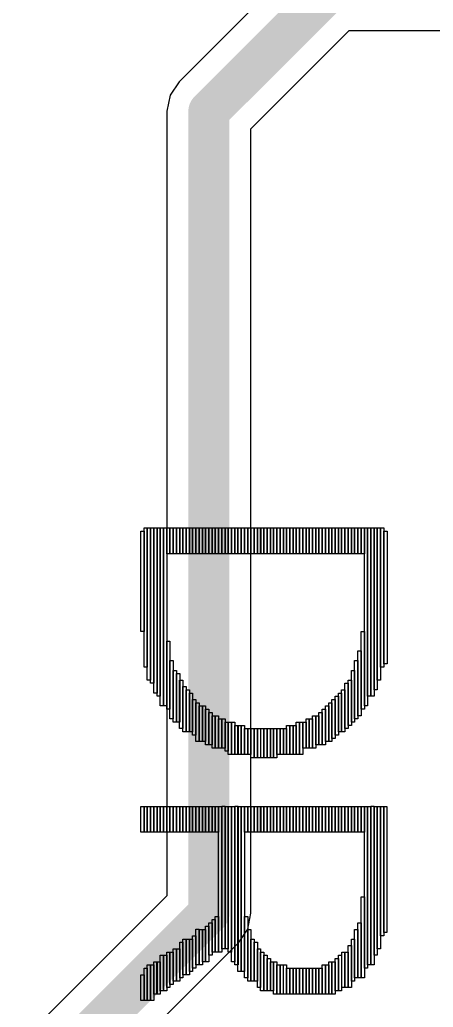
# Model space of a CAD drawing. Header units: inches. Extents: x -25 to 271, y -41 to 15.
# Drawn here: x -13.51 to -10.96, y -0.07 to 6.03 of the extents above; entities that cross this region are included whole.
import ezdxf

# ---------------------------------------------------------------- set-up
doc = ezdxf.new("R2010")
doc.units = ezdxf.units.IN
doc.layers.add('Bottom Layer', color=5, linetype='Continuous')
doc.layers.add('Top Overlay', color=2, linetype='Continuous')

msp = doc.modelspace()

# ---------------------------------------------------------------- linework, layer by layer
at = {"layer": 'Bottom Layer'}
for p, q in [((-11.7688, 6.4028), (-12.5275, 5.6441)), ((-12.0854, 5.3537), (-11.4784, 5.9607)), ((-11.4784, 5.9607), (4.4934, 5.9607)), ((-12.5275, 5.6441), (-12.5837, 5.5601)), ((-12.5837, 5.5601), (-12.6034, 5.461)), ((-12.6034, 5.461), (-12.6034, 0.6153)), ((-12.0854, 0.508), (-12.0854, 5.3537)), ((-12.6034, 0.6153), (-14.2648, -1.0462)), ((-12.1051, 0.4089), (-12.0854, 0.508)), ((-12.1613, 0.3249), (-12.1051, 0.4089)), ((-13.8986, -1.4124), (-12.1613, 0.3249))]:
    msp.add_line(p, q, dxfattribs=at)
for points in [[(-12.3444, 5.461, 0.254, 0.254, 0), (-11.5857, 6.2197, 0.254, 0.254, 0)], [(-12.3444, 0.508, 0.254, 0.254, 0), (-12.3444, 5.461, 0.254, 0.254, 0)], [(-14.3256, -1.4732, 0.254, 0.254, 0), (-12.3444, 0.508, 0.254, 0.254, 0)]]:
    msp.add_lwpolyline(points, format="xyseb", dxfattribs=at)
for points in [[(-12.4079, 5.461, 0.127, 0.127, 1), (-12.2809, 5.461, 0.127, 0.127, 1)], [(-12.4079, 5.461, 0.127, 0.127, 1), (-12.2809, 5.461, 0.127, 0.127, 1)], [(-12.4079, 0.508, 0.127, 0.127, 1), (-12.2809, 0.508, 0.127, 0.127, 1)], [(-12.4079, 0.508, 0.127, 0.127, 1), (-12.2809, 0.508, 0.127, 0.127, 1)]]:
    msp.add_lwpolyline(points, format="xyseb", close=True, dxfattribs=at)
at = {"layer": 'Top Overlay'}
for p, q in [((-12.7649, 2.2475), (-12.7649, 2.8675)), ((-12.7649, 2.8675), (-12.7451, 2.8675)), ((-12.7451, 2.8675), (-12.7451, 2.2475)), ((-12.7448, 2.0276), (-12.7448, 2.8876)), ((-12.7448, 2.8876), (-12.7248, 2.8876)), ((-12.7249, 1.9474), (-12.7249, 2.8875)), ((-12.7249, 2.8875), (-12.7048, 2.8875)), ((-12.7248, 2.8876), (-12.7248, 2.0276)), ((-12.705, 1.9275), (-12.705, 2.8876)), ((-12.705, 2.8876), (-12.6849, 2.8876)), ((-12.7048, 2.8875), (-12.7048, 1.9474)), ((-12.6849, 1.8675), (-12.6849, 2.8876)), ((-12.6849, 2.8876), (-12.6648, 2.8876)), ((-12.6849, 2.8876), (-12.6849, 1.9275)), ((-12.6648, 1.8475), (-12.6648, 2.8876)), ((-12.6648, 2.8876), (-12.645, 2.8876)), ((-12.6648, 2.8876), (-12.6648, 1.8675)), ((-12.645, 2.8876), (-12.645, 1.8475)), ((-12.6449, 1.7874), (-12.6449, 2.8875)), ((-12.6449, 2.8875), (-12.6248, 2.8875)), ((-12.6249, 1.7875), (-12.6249, 2.8873)), ((-12.6249, 2.8873), (-12.6049, 2.8873)), ((-12.6248, 2.8875), (-12.6248, 1.7874)), ((-12.6049, 2.7276), (-12.6049, 2.8876)), ((-12.6049, 2.8876), (-12.5848, 2.8876)), ((-12.6049, 2.8873), (-12.6049, 1.7875)), ((-12.5848, 2.7276), (-12.5848, 2.8876)), ((-12.5848, 2.8876), (-12.5647, 2.8876)), ((-12.5848, 2.8876), (-12.5848, 2.7276)), ((-12.565, 2.7276), (-12.565, 2.8876)), ((-12.565, 2.8876), (-12.5449, 2.8876)), ((-12.5647, 2.8876), (-12.5647, 2.7276)), ((-12.5449, 2.8876), (-12.5449, 2.7276)), ((-12.5449, 2.7276), (-12.5449, 2.8876)), ((-12.5449, 2.8876), (-12.5249, 2.8876)), ((-12.5249, 2.7276), (-12.5249, 2.8876)), ((-12.5249, 2.8876), (-12.5048, 2.8876)), ((-12.5249, 2.8876), (-12.5249, 2.7276)), ((-12.5048, 2.7276), (-12.5048, 2.8876)), ((-12.5048, 2.8876), (-12.4847, 2.8876)), ((-12.5048, 2.8876), (-12.5048, 2.7276)), ((-12.485, 2.7276), (-12.485, 2.8876)), ((-12.485, 2.8876), (-12.4649, 2.8876)), ((-12.4847, 2.8876), (-12.4847, 2.7276)), ((-12.4649, 2.7276), (-12.4649, 2.8876)), ((-12.4649, 2.8876), (-12.4449, 2.8876)), ((-12.4649, 2.8876), (-12.4649, 2.7276)), ((-12.4449, 2.7276), (-12.4449, 2.8876)), ((-12.4449, 2.8876), (-12.4248, 2.8876)), ((-12.4449, 2.8876), (-12.4449, 2.7276)), ((-12.4249, 2.7277), (-12.4249, 2.8875)), ((-12.4249, 2.8875), (-12.4049, 2.8875)), ((-12.4248, 2.8876), (-12.4248, 2.7276)), ((-12.405, 2.7276), (-12.405, 2.8876)), ((-12.405, 2.8876), (-12.3849, 2.8876)), ((-12.4049, 2.8875), (-12.4049, 2.7277)), ((-12.3849, 2.7276), (-12.3849, 2.8876)), ((-12.3849, 2.8876), (-12.3648, 2.8876)), ((-12.3849, 2.8876), (-12.3849, 2.7276)), ((-12.3648, 2.7276), (-12.3648, 2.8876)), ((-12.3648, 2.8876), (-12.3448, 2.8876)), ((-12.3648, 2.8876), (-12.3648, 2.7276)), ((-12.3449, 2.7277), (-12.3449, 2.8875)), ((-12.3449, 2.8875), (-12.3248, 2.8875)), ((-12.3448, 2.8876), (-12.3448, 2.7276)), ((-12.325, 2.7276), (-12.325, 2.8876)), ((-12.325, 2.8876), (-12.3049, 2.8876)), ((-12.3248, 2.8875), (-12.3248, 2.7277)), ((-12.3049, 2.7276), (-12.3049, 2.8876)), ((-12.3049, 2.8876), (-12.2848, 2.8876)), ((-12.3049, 2.8876), (-12.3049, 2.7276)), ((-12.2848, 2.7276), (-12.2848, 2.8876)), ((-12.2848, 2.8876), (-12.2648, 2.8876)), ((-12.2848, 2.8876), (-12.2848, 2.7276)), ((-12.265, 2.7276), (-12.265, 2.8876)), ((-12.265, 2.8876), (-12.245, 2.8876)), ((-12.2648, 2.8876), (-12.2648, 2.7276)), ((-12.245, 2.7276), (-12.245, 2.8876)), ((-12.245, 2.8876), (-12.2249, 2.8876)), ((-12.245, 2.8876), (-12.245, 2.7276)), ((-12.2249, 2.8876), (-12.2249, 2.7276)), ((-12.2249, 2.7276), (-12.2249, 2.8876)), ((-12.2249, 2.8876), (-12.2048, 2.8876)), ((-12.2048, 2.7276), (-12.2048, 2.8876)), ((-12.2048, 2.8876), (-12.1848, 2.8876)), ((-12.2048, 2.8876), (-12.2048, 2.7276)), ((-12.185, 2.7276), (-12.185, 2.8876)), ((-12.185, 2.8876), (-12.1649, 2.8876)), ((-12.1848, 2.8876), (-12.1848, 2.7276)), ((-12.1649, 2.7276), (-12.1649, 2.8876)), ((-12.1649, 2.8876), (-12.1449, 2.8876)), ((-12.1649, 2.8876), (-12.1649, 2.7276)), ((-12.1449, 2.7276), (-12.1449, 2.8876)), ((-12.1449, 2.8876), (-12.1248, 2.8876)), ((-12.1449, 2.8876), (-12.1449, 2.7276)), ((-12.1248, 2.7276), (-12.1248, 2.8876)), ((-12.1248, 2.8876), (-12.1048, 2.8876)), ((-12.1248, 2.8876), (-12.1248, 2.7276)), ((-12.105, 2.7276), (-12.105, 2.8876)), ((-12.105, 2.8876), (-12.0849, 2.8876)), ((-12.1048, 2.8876), (-12.1048, 2.7276)), ((-12.0849, 2.7276), (-12.0849, 2.8876)), ((-12.0849, 2.8876), (-12.0649, 2.8876)), ((-12.0849, 2.8876), (-12.0849, 2.7276)), ((-12.0649, 2.7276), (-12.0649, 2.8876)), ((-12.0649, 2.8876), (-12.0448, 2.8876)), ((-12.0649, 2.8876), (-12.0649, 2.7276)), ((-12.0448, 2.7276), (-12.0448, 2.8876)), ((-12.0448, 2.8876), (-12.0247, 2.8876)), ((-12.0448, 2.8876), (-12.0448, 2.7276)), ((-12.025, 2.7276), (-12.025, 2.8876)), ((-12.025, 2.8876), (-12.0049, 2.8876)), ((-12.0247, 2.8876), (-12.0247, 2.7276)), ((-12.0049, 2.7276), (-12.0049, 2.8876)), ((-12.0049, 2.8876), (-11.9849, 2.8876)), ((-12.0049, 2.8876), (-12.0049, 2.7276)), ((-11.9849, 2.7276), (-11.9849, 2.8876)), ((-11.9849, 2.8876), (-11.9648, 2.8876)), ((-11.9849, 2.8876), (-11.9849, 2.7276)), ((-11.9648, 2.7276), (-11.9648, 2.8876)), ((-11.9648, 2.8876), (-11.9447, 2.8876)), ((-11.9648, 2.8876), (-11.9648, 2.7276)), ((-11.945, 2.7276), (-11.945, 2.8876)), ((-11.945, 2.8876), (-11.9249, 2.8876)), ((-11.9447, 2.8876), (-11.9447, 2.7276)), ((-11.9249, 2.7276), (-11.9249, 2.8876)), ((-11.9249, 2.8876), (-11.9049, 2.8876)), ((-11.9249, 2.8876), (-11.9249, 2.7276)), ((-11.9049, 2.7276), (-11.9049, 2.8876)), ((-11.9049, 2.8876), (-11.8848, 2.8876)), ((-11.9049, 2.8876), (-11.9049, 2.7276)), ((-11.8849, 2.7277), (-11.8849, 2.8875)), ((-11.8849, 2.8875), (-11.8648, 2.8875)), ((-11.8848, 2.8876), (-11.8848, 2.7276)), ((-11.865, 2.7276), (-11.865, 2.8876)), ((-11.865, 2.8876), (-11.8449, 2.8876)), ((-11.8648, 2.8875), (-11.8648, 2.7277)), ((-11.8449, 2.8876), (-11.8449, 2.7276)), ((-11.8449, 2.7276), (-11.8449, 2.8876)), ((-11.8449, 2.8876), (-11.8248, 2.8876)), ((-11.8248, 2.7276), (-11.8248, 2.8876)), ((-11.8248, 2.8876), (-11.8048, 2.8876)), ((-11.8248, 2.8876), (-11.8248, 2.7276)), ((-11.8049, 2.7277), (-11.8049, 2.8875)), ((-11.8049, 2.8875), (-11.7848, 2.8875)), ((-11.8048, 2.8876), (-11.8048, 2.7276)), ((-11.785, 2.7276), (-11.785, 2.8876)), ((-11.785, 2.8876), (-11.7649, 2.8876)), ((-11.7848, 2.8875), (-11.7848, 2.7277)), ((-11.7649, 2.8876), (-11.7649, 2.7276)), ((-11.7649, 2.7276), (-11.7649, 2.8876)), ((-11.7649, 2.8876), (-11.7448, 2.8876)), ((-11.7448, 2.7276), (-11.7448, 2.8876)), ((-11.7448, 2.8876), (-11.7248, 2.8876)), ((-11.7448, 2.8876), (-11.7448, 2.7276)), ((-11.725, 2.7276), (-11.725, 2.8876)), ((-11.725, 2.8876), (-11.705, 2.8876)), ((-11.7248, 2.8876), (-11.7248, 2.7276)), ((-11.705, 2.8876), (-11.705, 2.7276)), ((-11.705, 2.7276), (-11.705, 2.8876)), ((-11.705, 2.8876), (-11.6849, 2.8876)), ((-11.6849, 2.7276), (-11.6849, 2.8876)), ((-11.6849, 2.8876), (-11.6648, 2.8876)), ((-11.6849, 2.8876), (-11.6849, 2.7276)), ((-11.6648, 2.7276), (-11.6648, 2.8876)), ((-11.6648, 2.8876), (-11.6448, 2.8876)), ((-11.6648, 2.8876), (-11.6648, 2.7276)), ((-11.645, 2.7276), (-11.645, 2.8876)), ((-11.645, 2.8876), (-11.6249, 2.8876)), ((-11.6448, 2.8876), (-11.6448, 2.7276)), ((-11.6249, 2.8876), (-11.6249, 2.7276)), ((-11.6249, 2.7276), (-11.6249, 2.8876)), ((-11.6249, 2.8876), (-11.6049, 2.8876)), ((-11.6049, 2.7276), (-11.6049, 2.8876)), ((-11.6049, 2.8876), (-11.5848, 2.8876)), ((-11.6049, 2.8876), (-11.6049, 2.7276)), ((-11.5848, 2.7276), (-11.5848, 2.8876)), ((-11.5848, 2.8876), (-11.5647, 2.8876)), ((-11.5848, 2.8876), (-11.5848, 2.7276)), ((-11.565, 2.7276), (-11.565, 2.8876)), ((-11.565, 2.8876), (-11.5449, 2.8876)), ((-11.5647, 2.8876), (-11.5647, 2.7276)), ((-11.5449, 2.7276), (-11.5449, 2.8876)), ((-11.5449, 2.8876), (-11.5249, 2.8876)), ((-11.5449, 2.8876), (-11.5449, 2.7276)), ((-11.5249, 2.7276), (-11.5249, 2.8876)), ((-11.5249, 2.8876), (-11.5048, 2.8876)), ((-11.5249, 2.8876), (-11.5249, 2.7276)), ((-11.5048, 2.7276), (-11.5048, 2.8876)), ((-11.5048, 2.8876), (-11.4847, 2.8876)), ((-11.5048, 2.8876), (-11.5048, 2.7276)), ((-11.485, 2.7276), (-11.485, 2.8876)), ((-11.485, 2.8876), (-11.4649, 2.8876)), ((-11.4847, 2.8876), (-11.4847, 2.7276)), ((-11.4649, 2.8876), (-11.4649, 2.7276)), ((-11.4649, 2.7276), (-11.4649, 2.8876)), ((-11.4649, 2.8876), (-11.4449, 2.8876)), ((-11.4449, 2.7276), (-11.4449, 2.8876)), ((-11.4449, 2.8876), (-11.4248, 2.8876)), ((-11.4449, 2.8876), (-11.4449, 2.7276)), ((-11.4249, 2.7277), (-11.4249, 2.8875)), ((-11.4249, 2.8875), (-11.4049, 2.8875)), ((-11.4248, 2.8876), (-11.4248, 2.7276)), ((-11.405, 2.7276), (-11.405, 2.8876)), ((-11.405, 2.8876), (-11.3849, 2.8876)), ((-11.4049, 2.8875), (-11.4049, 2.7277)), ((-11.3849, 2.8876), (-11.3849, 2.7276)), ((-11.3849, 1.7875), (-11.3849, 2.8873)), ((-11.3849, 2.8873), (-11.3648, 2.8873)), ((-11.3648, 2.8873), (-11.3648, 1.7875)), ((-11.3647, 1.8476), (-11.3647, 2.8875)), ((-11.3647, 2.8875), (-11.3449, 2.8875)), ((-11.3449, 2.8875), (-11.3449, 1.8476)), ((-11.3448, 1.8475), (-11.3448, 2.8876)), ((-11.3448, 2.8876), (-11.325, 2.8876)), ((-11.325, 2.8876), (-11.325, 1.8475)), ((-11.3248, 1.8875), (-11.3248, 2.8875)), ((-11.3248, 2.8875), (-11.3048, 2.8875)), ((-11.3049, 1.9475), (-11.3049, 2.8873)), ((-11.3049, 2.8873), (-11.2848, 2.8873)), ((-11.3048, 2.8875), (-11.3048, 1.8875)), ((-11.2848, 2.0276), (-11.2848, 2.8876)), ((-11.2848, 2.8876), (-11.2648, 2.8876)), ((-11.2848, 2.8873), (-11.2848, 1.9475)), ((-11.2649, 2.0475), (-11.2649, 2.8677)), ((-11.2649, 2.8677), (-11.2448, 2.8677)), ((-11.2648, 2.8876), (-11.2648, 2.0276)), ((-11.2448, 2.8677), (-11.2448, 2.0475)), ((-12.5848, 2.7276), (-12.6049, 2.7276)), ((-12.5647, 2.7276), (-12.5848, 2.7276)), ((-12.5449, 2.7276), (-12.565, 2.7276)), ((-12.5249, 2.7276), (-12.5449, 2.7276)), ((-12.5048, 2.7276), (-12.5249, 2.7276)), ((-12.4847, 2.7276), (-12.5048, 2.7276)), ((-12.4649, 2.7276), (-12.485, 2.7276)), ((-12.4449, 2.7276), (-12.4649, 2.7276)), ((-12.4248, 2.7276), (-12.4449, 2.7276)), ((-12.4049, 2.7277), (-12.4249, 2.7277)), ((-12.3849, 2.7276), (-12.405, 2.7276)), ((-12.3648, 2.7276), (-12.3849, 2.7276)), ((-12.3448, 2.7276), (-12.3648, 2.7276)), ((-12.3248, 2.7277), (-12.3449, 2.7277)), ((-12.3049, 2.7276), (-12.325, 2.7276)), ((-12.2848, 2.7276), (-12.3049, 2.7276)), ((-12.2648, 2.7276), (-12.2848, 2.7276)), ((-12.245, 2.7276), (-12.265, 2.7276)), ((-12.2249, 2.7276), (-12.245, 2.7276)), ((-12.2048, 2.7276), (-12.2249, 2.7276)), ((-12.1848, 2.7276), (-12.2048, 2.7276)), ((-12.1649, 2.7276), (-12.185, 2.7276)), ((-12.1449, 2.7276), (-12.1649, 2.7276)), ((-12.1248, 2.7276), (-12.1449, 2.7276)), ((-12.1048, 2.7276), (-12.1248, 2.7276)), ((-12.0849, 2.7276), (-12.105, 2.7276)), ((-12.0649, 2.7276), (-12.0849, 2.7276)), ((-12.0448, 2.7276), (-12.0649, 2.7276)), ((-12.0247, 2.7276), (-12.0448, 2.7276)), ((-12.0049, 2.7276), (-12.025, 2.7276)), ((-11.9849, 2.7276), (-12.0049, 2.7276)), ((-11.9648, 2.7276), (-11.9849, 2.7276)), ((-11.9447, 2.7276), (-11.9648, 2.7276)), ((-11.9249, 2.7276), (-11.945, 2.7276)), ((-11.9049, 2.7276), (-11.9249, 2.7276)), ((-11.8848, 2.7276), (-11.9049, 2.7276)), ((-11.8648, 2.7277), (-11.8849, 2.7277)), ((-11.8449, 2.7276), (-11.865, 2.7276)), ((-11.8248, 2.7276), (-11.8449, 2.7276)), ((-11.8048, 2.7276), (-11.8248, 2.7276)), ((-11.7848, 2.7277), (-11.8049, 2.7277)), ((-11.7649, 2.7276), (-11.785, 2.7276)), ((-11.7448, 2.7276), (-11.7649, 2.7276)), ((-11.7248, 2.7276), (-11.7448, 2.7276)), ((-11.705, 2.7276), (-11.725, 2.7276)), ((-11.6849, 2.7276), (-11.705, 2.7276)), ((-11.6648, 2.7276), (-11.6849, 2.7276)), ((-11.6448, 2.7276), (-11.6648, 2.7276)), ((-11.6249, 2.7276), (-11.645, 2.7276)), ((-11.6049, 2.7276), (-11.6249, 2.7276)), ((-11.5848, 2.7276), (-11.6049, 2.7276)), ((-11.5647, 2.7276), (-11.5848, 2.7276)), ((-11.5449, 2.7276), (-11.565, 2.7276)), ((-11.5249, 2.7276), (-11.5449, 2.7276)), ((-11.5048, 2.7276), (-11.5249, 2.7276)), ((-11.4847, 2.7276), (-11.5048, 2.7276)), ((-11.4649, 2.7276), (-11.485, 2.7276)), ((-11.4449, 2.7276), (-11.4649, 2.7276)), ((-11.4248, 2.7276), (-11.4449, 2.7276)), ((-11.4049, 2.7277), (-11.4249, 2.7277)), ((-11.3849, 2.7276), (-11.405, 2.7276)), ((-12.7451, 2.2475), (-12.7649, 2.2475)), ((-11.405, 1.7675), (-11.405, 2.2475)), ((-11.405, 2.2475), (-11.3849, 2.2475)), ((-11.3849, 2.2475), (-11.3849, 1.7675)), ((-12.6049, 1.7675), (-12.6049, 2.1876)), ((-12.6049, 2.1876), (-12.5848, 2.1876)), ((-12.5848, 2.1876), (-12.5848, 1.7675)), ((-11.4249, 1.7275), (-11.4249, 2.1275)), ((-11.4249, 2.1275), (-11.4049, 2.1275)), ((-11.4049, 2.1275), (-11.4049, 1.7275)), ((-12.7248, 2.0276), (-12.7448, 2.0276)), ((-12.5849, 1.7076), (-12.5849, 2.0676)), ((-12.5849, 2.0676), (-12.5649, 2.0676)), ((-12.5649, 2.0676), (-12.5649, 1.7076)), ((-11.445, 1.7076), (-11.445, 2.0676)), ((-11.445, 2.0676), (-11.4249, 2.0676)), ((-11.4249, 2.0676), (-11.4249, 1.7076)), ((-11.2648, 2.0276), (-11.2848, 2.0276)), ((-11.2448, 2.0475), (-11.2649, 2.0475)), ((-12.565, 1.6874), (-12.565, 2.0075)), ((-12.565, 2.0075), (-12.5449, 2.0075)), ((-12.5449, 2.0075), (-12.5449, 1.6874)), ((-12.5448, 1.6876), (-12.5448, 1.9875)), ((-12.5448, 1.9875), (-12.5247, 1.9875)), ((-12.5247, 1.9875), (-12.5247, 1.6876)), ((-11.4649, 1.6874), (-11.4649, 2.0075)), ((-11.4649, 2.0075), (-11.4449, 2.0075)), ((-11.4449, 2.0075), (-11.4449, 1.6874)), ((-12.7048, 1.9474), (-12.7249, 1.9474)), ((-12.6849, 1.9275), (-12.705, 1.9275)), ((-12.525, 1.6474), (-12.525, 1.9474)), ((-12.525, 1.9474), (-12.5049, 1.9474)), ((-12.5049, 1.9474), (-12.5049, 1.6474)), ((-12.5049, 1.6274), (-12.5049, 1.9075)), ((-12.5049, 1.9075), (-12.4849, 1.9075)), ((-12.4849, 1.9075), (-12.4849, 1.6274)), ((-11.5049, 1.6474), (-11.5049, 1.9276)), ((-11.5049, 1.9276), (-11.4849, 1.9276)), ((-11.485, 1.6676), (-11.485, 1.9475)), ((-11.485, 1.9475), (-11.4649, 1.9475)), ((-11.4849, 1.9276), (-11.4849, 1.6474)), ((-11.4649, 1.9475), (-11.4649, 1.6676)), ((-11.2848, 1.9475), (-11.3049, 1.9475)), ((-12.6648, 1.8675), (-12.6849, 1.8675)), ((-12.645, 1.8475), (-12.6648, 1.8475)), ((-12.485, 1.6275), (-12.485, 1.8876)), ((-12.485, 1.8876), (-12.4649, 1.8876)), ((-12.4649, 1.8876), (-12.4649, 1.6275)), ((-12.4648, 1.6276), (-12.4648, 1.8674)), ((-12.4648, 1.8674), (-12.445, 1.8674)), ((-12.445, 1.8674), (-12.445, 1.6276)), ((-11.5649, 1.6076), (-11.5649, 1.8476)), ((-11.5649, 1.8476), (-11.5448, 1.8476)), ((-11.5448, 1.8476), (-11.5448, 1.6076)), ((-11.5447, 1.6275), (-11.5447, 1.8675)), ((-11.5447, 1.8675), (-11.5249, 1.8675)), ((-11.5249, 1.6275), (-11.5249, 1.8876)), ((-11.5249, 1.8876), (-11.5048, 1.8876)), ((-11.5249, 1.8675), (-11.5249, 1.6275)), ((-11.5048, 1.8876), (-11.5048, 1.6275)), ((-11.3449, 1.8476), (-11.3647, 1.8476)), ((-11.325, 1.8475), (-11.3448, 1.8475)), ((-11.3048, 1.8875), (-11.3248, 1.8875)), ((-12.6248, 1.7874), (-12.6449, 1.7874)), ((-12.6049, 1.7875), (-12.6249, 1.7875)), ((-12.4449, 1.6074), (-12.4449, 1.8274)), ((-12.4449, 1.8274), (-12.4248, 1.8274)), ((-12.4249, 1.5674), (-12.4249, 1.8075)), ((-12.4249, 1.8075), (-12.4049, 1.8075)), ((-12.4248, 1.8274), (-12.4248, 1.6074)), ((-12.405, 1.5676), (-12.405, 1.7875)), ((-12.405, 1.7875), (-12.3849, 1.7875)), ((-12.4049, 1.8075), (-12.4049, 1.5674)), ((-12.3849, 1.5676), (-12.3849, 1.7875)), ((-12.3849, 1.7875), (-12.3648, 1.7875)), ((-12.3849, 1.7875), (-12.3849, 1.5676)), ((-12.3648, 1.7875), (-12.3648, 1.5676)), ((-11.6249, 1.5676), (-11.6249, 1.7875)), ((-11.6249, 1.7875), (-11.6049, 1.7875)), ((-11.605, 1.5674), (-11.605, 1.8075)), ((-11.605, 1.8075), (-11.5849, 1.8075)), ((-11.6049, 1.7875), (-11.6049, 1.5676)), ((-11.5849, 1.5875), (-11.5849, 1.8275)), ((-11.5849, 1.8275), (-11.5649, 1.8275)), ((-11.5849, 1.8075), (-11.5849, 1.5674)), ((-11.5649, 1.8275), (-11.5649, 1.5875)), ((-11.3648, 1.7875), (-11.3849, 1.7875)), ((-12.5848, 1.7675), (-12.6049, 1.7675)), ((-12.3648, 1.5475), (-12.3648, 1.7675)), ((-12.3648, 1.7675), (-12.3448, 1.7675)), ((-12.3449, 1.5476), (-12.3449, 1.7475)), ((-12.3449, 1.7475), (-12.3248, 1.7475)), ((-12.3448, 1.7675), (-12.3448, 1.5475)), ((-12.3248, 1.7475), (-12.3248, 1.5476)), ((-12.3248, 1.5276), (-12.3248, 1.7275)), ((-12.3248, 1.7275), (-12.3048, 1.7275)), ((-12.3049, 1.5274), (-12.3049, 1.7276)), ((-12.3049, 1.7276), (-12.2848, 1.7276)), ((-12.3048, 1.7275), (-12.3048, 1.5276)), ((-12.2848, 1.7276), (-12.2848, 1.5274)), ((-11.705, 1.5274), (-11.705, 1.7276)), ((-11.705, 1.7276), (-11.6849, 1.7276)), ((-11.6849, 1.7276), (-11.6849, 1.5274)), ((-11.6848, 1.5476), (-11.6848, 1.7275)), ((-11.6848, 1.7275), (-11.6649, 1.7275)), ((-11.6649, 1.5476), (-11.6649, 1.7475)), ((-11.6649, 1.7475), (-11.6449, 1.7475)), ((-11.6649, 1.7275), (-11.6649, 1.5476)), ((-11.645, 1.5475), (-11.645, 1.7675)), ((-11.645, 1.7675), (-11.6249, 1.7675)), ((-11.6449, 1.7475), (-11.6449, 1.5476)), ((-11.6249, 1.7675), (-11.6249, 1.5475)), ((-11.4049, 1.7275), (-11.4249, 1.7275)), ((-11.3849, 1.7675), (-11.405, 1.7675)), ((-12.5649, 1.7076), (-12.5849, 1.7076)), ((-12.5449, 1.6874), (-12.565, 1.6874)), ((-12.5247, 1.6876), (-12.5448, 1.6876)), ((-12.5049, 1.6474), (-12.525, 1.6474)), ((-12.285, 1.5276), (-12.285, 1.7076)), ((-12.285, 1.7076), (-12.2649, 1.7076)), ((-12.2649, 1.5276), (-12.2649, 1.7076)), ((-12.2649, 1.7076), (-12.2448, 1.7076)), ((-12.2649, 1.7076), (-12.2649, 1.5276)), ((-12.2448, 1.7076), (-12.2448, 1.5276)), ((-12.2448, 1.5075), (-12.2448, 1.6876)), ((-12.2448, 1.6876), (-12.2248, 1.6876)), ((-12.2248, 1.4874), (-12.2248, 1.6876)), ((-12.2248, 1.6876), (-12.205, 1.6876)), ((-12.2248, 1.6876), (-12.2248, 1.5075)), ((-12.205, 1.6876), (-12.205, 1.4874)), ((-12.2048, 1.4876), (-12.2048, 1.6874)), ((-12.2048, 1.6874), (-12.185, 1.6874)), ((-12.185, 1.6874), (-12.185, 1.4876)), ((-12.1849, 1.4874), (-12.1849, 1.6675)), ((-12.1849, 1.6675), (-12.1648, 1.6675)), ((-12.1649, 1.4876), (-12.1649, 1.6674)), ((-12.1649, 1.6674), (-12.1449, 1.6674)), ((-12.1648, 1.6675), (-12.1648, 1.4874)), ((-12.1449, 1.4876), (-12.1449, 1.6674)), ((-12.1449, 1.6674), (-12.1248, 1.6674)), ((-12.1449, 1.6674), (-12.1449, 1.4876)), ((-12.1248, 1.6674), (-12.1248, 1.4876)), ((-12.1248, 1.4876), (-12.1248, 1.6476)), ((-12.1248, 1.6476), (-12.1048, 1.6476)), ((-12.105, 1.4876), (-12.105, 1.6476)), ((-12.105, 1.6476), (-12.0849, 1.6476)), ((-12.1048, 1.6476), (-12.1048, 1.4876)), ((-12.0849, 1.6476), (-12.0849, 1.4876)), ((-12.0848, 1.4676), (-12.0848, 1.6474)), ((-12.0848, 1.6474), (-12.065, 1.6474)), ((-12.065, 1.6474), (-12.065, 1.4676)), ((-12.0647, 1.4676), (-12.0647, 1.6474)), ((-12.0647, 1.6474), (-12.0449, 1.6474)), ((-12.0449, 1.6474), (-12.0449, 1.4676)), ((-12.0448, 1.4675), (-12.0448, 1.6476)), ((-12.0448, 1.6476), (-12.025, 1.6476)), ((-12.025, 1.6476), (-12.025, 1.4675)), ((-12.0247, 1.4675), (-12.0247, 1.6476)), ((-12.0247, 1.6476), (-12.0049, 1.6476)), ((-12.0049, 1.6476), (-12.0049, 1.4675)), ((-12.0048, 1.4676), (-12.0048, 1.6474)), ((-12.0048, 1.6474), (-11.985, 1.6474)), ((-11.985, 1.6474), (-11.985, 1.4676)), ((-11.9849, 1.4675), (-11.9849, 1.6476)), ((-11.9849, 1.6476), (-11.9651, 1.6476)), ((-11.9651, 1.6476), (-11.9651, 1.4675)), ((-11.9648, 1.4675), (-11.9648, 1.6476)), ((-11.9648, 1.6476), (-11.945, 1.6476)), ((-11.945, 1.6476), (-11.945, 1.4675)), ((-11.9447, 1.4675), (-11.9447, 1.6476)), ((-11.9447, 1.6476), (-11.9249, 1.6476)), ((-11.9249, 1.4876), (-11.9249, 1.6476)), ((-11.9249, 1.6476), (-11.9049, 1.6476)), ((-11.9249, 1.6476), (-11.9249, 1.4675)), ((-11.9049, 1.4876), (-11.9049, 1.6476)), ((-11.9049, 1.6476), (-11.8848, 1.6476)), ((-11.9049, 1.6476), (-11.9049, 1.4876)), ((-11.8849, 1.4877), (-11.8849, 1.6474)), ((-11.8849, 1.6474), (-11.8648, 1.6474)), ((-11.8848, 1.6476), (-11.8848, 1.4876)), ((-11.8648, 1.4874), (-11.8648, 1.6675)), ((-11.8648, 1.6675), (-11.8448, 1.6675)), ((-11.8648, 1.6474), (-11.8648, 1.4877)), ((-11.8449, 1.4876), (-11.8449, 1.6674)), ((-11.8449, 1.6674), (-11.8248, 1.6674)), ((-11.8448, 1.6675), (-11.8448, 1.4874)), ((-11.825, 1.4874), (-11.825, 1.6675)), ((-11.825, 1.6675), (-11.8049, 1.6675)), ((-11.8248, 1.6674), (-11.8248, 1.4876)), ((-11.8049, 1.6675), (-11.8049, 1.4874)), ((-11.8048, 1.4876), (-11.8048, 1.6874)), ((-11.8048, 1.6874), (-11.785, 1.6874)), ((-11.785, 1.6874), (-11.785, 1.4876)), ((-11.7847, 1.4876), (-11.7847, 1.6874)), ((-11.7847, 1.6874), (-11.7649, 1.6874)), ((-11.7649, 1.5274), (-11.7649, 1.6874)), ((-11.7649, 1.6874), (-11.7448, 1.6874)), ((-11.7649, 1.6874), (-11.7649, 1.4876)), ((-11.745, 1.5276), (-11.745, 1.7076)), ((-11.745, 1.7076), (-11.7249, 1.7076)), ((-11.7448, 1.6874), (-11.7448, 1.5274)), ((-11.7249, 1.5276), (-11.7249, 1.7076)), ((-11.7249, 1.7076), (-11.7048, 1.7076)), ((-11.7249, 1.7076), (-11.7249, 1.5276)), ((-11.7048, 1.7076), (-11.7048, 1.5276)), ((-11.4849, 1.6474), (-11.5049, 1.6474)), ((-11.4649, 1.6676), (-11.485, 1.6676)), ((-11.4449, 1.6874), (-11.4649, 1.6874)), ((-11.4249, 1.7076), (-11.445, 1.7076)), ((-12.4849, 1.6274), (-12.5049, 1.6274)), ((-12.4649, 1.6275), (-12.485, 1.6275)), ((-12.445, 1.6276), (-12.4648, 1.6276)), ((-12.4248, 1.6074), (-12.4449, 1.6074)), ((-11.5649, 1.5875), (-11.5849, 1.5875)), ((-11.5448, 1.6076), (-11.5649, 1.6076)), ((-11.5249, 1.6275), (-11.5447, 1.6275)), ((-11.5048, 1.6275), (-11.5249, 1.6275)), ((-12.4049, 1.5674), (-12.4249, 1.5674)), ((-12.3849, 1.5676), (-12.405, 1.5676)), ((-12.3648, 1.5676), (-12.3849, 1.5676)), ((-12.3448, 1.5475), (-12.3648, 1.5475)), ((-12.3248, 1.5476), (-12.3449, 1.5476)), ((-12.3048, 1.5276), (-12.3248, 1.5276)), ((-12.2848, 1.5274), (-12.3049, 1.5274)), ((-12.2649, 1.5276), (-12.285, 1.5276)), ((-12.2448, 1.5276), (-12.2649, 1.5276)), ((-11.7448, 1.5274), (-11.7649, 1.5274)), ((-11.7249, 1.5276), (-11.745, 1.5276)), ((-11.7048, 1.5276), (-11.7249, 1.5276)), ((-11.6849, 1.5274), (-11.705, 1.5274)), ((-11.6649, 1.5476), (-11.6848, 1.5476)), ((-11.6449, 1.5476), (-11.6649, 1.5476)), ((-11.6249, 1.5475), (-11.645, 1.5475)), ((-11.6049, 1.5676), (-11.6249, 1.5676)), ((-11.5849, 1.5674), (-11.605, 1.5674)), ((-12.2248, 1.5075), (-12.2448, 1.5075)), ((-12.205, 1.4874), (-12.2248, 1.4874)), ((-12.185, 1.4876), (-12.2048, 1.4876)), ((-12.1648, 1.4874), (-12.1849, 1.4874)), ((-12.1449, 1.4876), (-12.1649, 1.4876)), ((-12.1248, 1.4876), (-12.1449, 1.4876)), ((-12.1048, 1.4876), (-12.1248, 1.4876)), ((-12.0849, 1.4876), (-12.105, 1.4876)), ((-12.065, 1.4676), (-12.0848, 1.4676)), ((-12.0449, 1.4676), (-12.0647, 1.4676)), ((-12.025, 1.4675), (-12.0448, 1.4675)), ((-12.0049, 1.4675), (-12.0247, 1.4675)), ((-11.985, 1.4676), (-12.0048, 1.4676)), ((-11.9651, 1.4675), (-11.9849, 1.4675)), ((-11.945, 1.4675), (-11.9648, 1.4675)), ((-11.9249, 1.4675), (-11.9447, 1.4675)), ((-11.9049, 1.4876), (-11.9249, 1.4876)), ((-11.8848, 1.4876), (-11.9049, 1.4876)), ((-11.8648, 1.4877), (-11.8849, 1.4877)), ((-11.8448, 1.4874), (-11.8648, 1.4874)), ((-11.8248, 1.4876), (-11.8449, 1.4876)), ((-11.8049, 1.4874), (-11.825, 1.4874)), ((-11.785, 1.4876), (-11.8048, 1.4876)), ((-11.7649, 1.4876), (-11.7847, 1.4876)), ((-12.7649, 1.0075), (-12.7649, 1.1675)), ((-12.7649, 1.1675), (-12.7448, 1.1675)), ((-12.7448, 1.0075), (-12.7448, 1.1675)), ((-12.7448, 1.1675), (-12.7248, 1.1675)), ((-12.7448, 1.1675), (-12.7448, 1.0075)), ((-12.725, 1.0075), (-12.725, 1.1675)), ((-12.725, 1.1675), (-12.705, 1.1675)), ((-12.7248, 1.1675), (-12.7248, 1.0075)), ((-12.705, 1.0075), (-12.705, 1.1675)), ((-12.705, 1.1675), (-12.6849, 1.1675)), ((-12.705, 1.1675), (-12.705, 1.0075)), ((-12.6849, 1.0075), (-12.6849, 1.1675)), ((-12.6849, 1.1675), (-12.6648, 1.1675)), ((-12.6849, 1.1675), (-12.6849, 1.0075)), ((-12.6648, 1.0075), (-12.6648, 1.1675)), ((-12.6648, 1.1675), (-12.6448, 1.1675)), ((-12.6648, 1.1675), (-12.6648, 1.0075)), ((-12.645, 1.0075), (-12.645, 1.1675)), ((-12.645, 1.1675), (-12.6249, 1.1675)), ((-12.6448, 1.1675), (-12.6448, 1.0075)), ((-12.6249, 1.0075), (-12.6249, 1.1675)), ((-12.6249, 1.1675), (-12.6049, 1.1675)), ((-12.6249, 1.1675), (-12.6249, 1.0075)), ((-12.6049, 1.0075), (-12.6049, 1.1675)), ((-12.6049, 1.1675), (-12.5848, 1.1675)), ((-12.6049, 1.1675), (-12.6049, 1.0075)), ((-12.5848, 1.0075), (-12.5848, 1.1675)), ((-12.5848, 1.1675), (-12.5647, 1.1675)), ((-12.5848, 1.1675), (-12.5848, 1.0075)), ((-12.565, 1.0075), (-12.565, 1.1675)), ((-12.565, 1.1675), (-12.5449, 1.1675)), ((-12.5647, 1.1675), (-12.5647, 1.0075)), ((-12.5449, 1.0075), (-12.5449, 1.1675)), ((-12.5449, 1.1675), (-12.5249, 1.1675)), ((-12.5449, 1.1675), (-12.5449, 1.0075)), ((-12.5249, 1.0075), (-12.5249, 1.1675)), ((-12.5249, 1.1675), (-12.5048, 1.1675)), ((-12.5249, 1.1675), (-12.5249, 1.0075)), ((-12.5048, 1.0075), (-12.5048, 1.1675)), ((-12.5048, 1.1675), (-12.4847, 1.1675)), ((-12.5048, 1.1675), (-12.5048, 1.0075)), ((-12.485, 1.0075), (-12.485, 1.1675)), ((-12.485, 1.1675), (-12.4649, 1.1675)), ((-12.4847, 1.1675), (-12.4847, 1.0075)), ((-12.4649, 1.0075), (-12.4649, 1.1675)), ((-12.4649, 1.1675), (-12.4449, 1.1675)), ((-12.4649, 1.1675), (-12.4649, 1.0075)), ((-12.4449, 1.0075), (-12.4449, 1.1675)), ((-12.4449, 1.1675), (-12.4248, 1.1675)), ((-12.4449, 1.1675), (-12.4449, 1.0075)), ((-12.4249, 1.0076), (-12.4249, 1.1674)), ((-12.4249, 1.1674), (-12.4049, 1.1674)), ((-12.4248, 1.1675), (-12.4248, 1.0075)), ((-12.405, 1.0075), (-12.405, 1.1675)), ((-12.405, 1.1675), (-12.3849, 1.1675)), ((-12.4049, 1.1674), (-12.4049, 1.0076)), ((-12.3849, 1.0075), (-12.3849, 1.1675)), ((-12.3849, 1.1675), (-12.3648, 1.1675)), ((-12.3849, 1.1675), (-12.3849, 1.0075)), ((-12.3648, 1.0075), (-12.3648, 1.1675)), ((-12.3648, 1.1675), (-12.3448, 1.1675)), ((-12.3648, 1.1675), (-12.3648, 1.0075)), ((-12.3449, 1.0076), (-12.3449, 1.1674)), ((-12.3449, 1.1674), (-12.3248, 1.1674)), ((-12.3448, 1.1675), (-12.3448, 1.0075)), ((-12.325, 1.0075), (-12.325, 1.1675)), ((-12.325, 1.1675), (-12.3049, 1.1675)), ((-12.3248, 1.1674), (-12.3248, 1.0076)), ((-12.3049, 1.0075), (-12.3049, 1.1675)), ((-12.3049, 1.1675), (-12.2848, 1.1675)), ((-12.3049, 1.1675), (-12.3049, 1.0075)), ((-12.285, 0.2675), (-12.285, 1.1674)), ((-12.285, 1.1674), (-12.2649, 1.1674)), ((-12.2848, 1.1675), (-12.2848, 1.0075)), ((-12.2649, 0.2875), (-12.2649, 1.1676)), ((-12.2649, 1.1676), (-12.2448, 1.1676)), ((-12.2649, 1.1674), (-12.2649, 0.2675)), ((-12.245, 0.2877), (-12.245, 1.1675)), ((-12.245, 1.1675), (-12.2249, 1.1675)), ((-12.2448, 1.1676), (-12.2448, 0.2875)), ((-12.2249, 0.2673), (-12.2249, 1.1675)), ((-12.2249, 1.1675), (-12.2048, 1.1675)), ((-12.2249, 1.1675), (-12.2249, 0.2877)), ((-12.205, 0.2075), (-12.205, 1.1674)), ((-12.205, 1.1674), (-12.1849, 1.1674)), ((-12.2048, 1.1675), (-12.2048, 0.2673)), ((-12.1849, 0.1875), (-12.1849, 1.1676)), ((-12.1849, 1.1676), (-12.1648, 1.1676)), ((-12.1849, 1.1674), (-12.1849, 0.2075)), ((-12.1649, 0.1474), (-12.1649, 1.1675)), ((-12.1649, 1.1675), (-12.1449, 1.1675)), ((-12.1648, 1.1676), (-12.1648, 0.1875)), ((-12.1449, 0.1474), (-12.1449, 1.1675)), ((-12.1449, 1.1675), (-12.1248, 1.1675)), ((-12.1449, 1.1675), (-12.1449, 0.1474)), ((-12.1248, 1.0075), (-12.1248, 1.1675)), ((-12.1248, 1.1675), (-12.1048, 1.1675)), ((-12.1248, 1.1675), (-12.1248, 0.1474)), ((-12.105, 1.0075), (-12.105, 1.1675)), ((-12.105, 1.1675), (-12.0849, 1.1675)), ((-12.1048, 1.1675), (-12.1048, 1.0075)), ((-12.0849, 1.0075), (-12.0849, 1.1675)), ((-12.0849, 1.1675), (-12.0649, 1.1675)), ((-12.0849, 1.1675), (-12.0849, 1.0075)), ((-12.0649, 1.0075), (-12.0649, 1.1675)), ((-12.0649, 1.1675), (-12.0448, 1.1675)), ((-12.0649, 1.1675), (-12.0649, 1.0075)), ((-12.0448, 1.0075), (-12.0448, 1.1675)), ((-12.0448, 1.1675), (-12.0247, 1.1675)), ((-12.0448, 1.1675), (-12.0448, 1.0075)), ((-12.025, 1.0075), (-12.025, 1.1675)), ((-12.025, 1.1675), (-12.0049, 1.1675)), ((-12.0247, 1.1675), (-12.0247, 1.0075)), ((-12.0049, 1.0075), (-12.0049, 1.1675)), ((-12.0049, 1.1675), (-11.9849, 1.1675)), ((-12.0049, 1.1675), (-12.0049, 1.0075)), ((-11.9849, 1.0075), (-11.9849, 1.1675)), ((-11.9849, 1.1675), (-11.9648, 1.1675)), ((-11.9849, 1.1675), (-11.9849, 1.0075)), ((-11.9648, 1.0075), (-11.9648, 1.1675)), ((-11.9648, 1.1675), (-11.9447, 1.1675)), ((-11.9648, 1.1675), (-11.9648, 1.0075)), ((-11.945, 1.0075), (-11.945, 1.1675)), ((-11.945, 1.1675), (-11.9249, 1.1675)), ((-11.9447, 1.1675), (-11.9447, 1.0075)), ((-11.9249, 1.0075), (-11.9249, 1.1675)), ((-11.9249, 1.1675), (-11.9049, 1.1675)), ((-11.9249, 1.1675), (-11.9249, 1.0075)), ((-11.9049, 1.0075), (-11.9049, 1.1675)), ((-11.9049, 1.1675), (-11.8848, 1.1675)), ((-11.9049, 1.1675), (-11.9049, 1.0075)), ((-11.8849, 1.0076), (-11.8849, 1.1674)), ((-11.8849, 1.1674), (-11.8648, 1.1674)), ((-11.8848, 1.1675), (-11.8848, 1.0075)), ((-11.865, 1.0075), (-11.865, 1.1675)), ((-11.865, 1.1675), (-11.8449, 1.1675)), ((-11.8648, 1.1674), (-11.8648, 1.0076)), ((-11.8449, 1.0075), (-11.8449, 1.1675)), ((-11.8449, 1.1675), (-11.8248, 1.1675)), ((-11.8449, 1.1675), (-11.8449, 1.0075)), ((-11.8248, 1.0075), (-11.8248, 1.1675)), ((-11.8248, 1.1675), (-11.8048, 1.1675)), ((-11.8248, 1.1675), (-11.8248, 1.0075)), ((-11.8049, 1.0076), (-11.8049, 1.1674)), ((-11.8049, 1.1674), (-11.7848, 1.1674)), ((-11.8048, 1.1675), (-11.8048, 1.0075)), ((-11.785, 1.0075), (-11.785, 1.1675)), ((-11.785, 1.1675), (-11.7649, 1.1675)), ((-11.7848, 1.1674), (-11.7848, 1.0076)), ((-11.7649, 1.1675), (-11.7649, 1.0075)), ((-11.7649, 1.0075), (-11.7649, 1.1675)), ((-11.7649, 1.1675), (-11.7448, 1.1675)), ((-11.7448, 1.0075), (-11.7448, 1.1675)), ((-11.7448, 1.1675), (-11.7248, 1.1675)), ((-11.7448, 1.1675), (-11.7448, 1.0075)), ((-11.725, 1.0075), (-11.725, 1.1675)), ((-11.725, 1.1675), (-11.705, 1.1675)), ((-11.7248, 1.1675), (-11.7248, 1.0075)), ((-11.705, 1.0075), (-11.705, 1.1675)), ((-11.705, 1.1675), (-11.6849, 1.1675)), ((-11.705, 1.1675), (-11.705, 1.0075)), ((-11.6849, 1.0075), (-11.6849, 1.1675)), ((-11.6849, 1.1675), (-11.6648, 1.1675)), ((-11.6849, 1.1675), (-11.6849, 1.0075)), ((-11.6648, 1.0075), (-11.6648, 1.1675)), ((-11.6648, 1.1675), (-11.6448, 1.1675)), ((-11.6648, 1.1675), (-11.6648, 1.0075)), ((-11.645, 1.0075), (-11.645, 1.1675)), ((-11.645, 1.1675), (-11.6249, 1.1675)), ((-11.6448, 1.1675), (-11.6448, 1.0075)), ((-11.6249, 1.0075), (-11.6249, 1.1675)), ((-11.6249, 1.1675), (-11.6049, 1.1675)), ((-11.6249, 1.1675), (-11.6249, 1.0075)), ((-11.6049, 1.0075), (-11.6049, 1.1675)), ((-11.6049, 1.1675), (-11.5848, 1.1675)), ((-11.6049, 1.1675), (-11.6049, 1.0075)), ((-11.5848, 1.0075), (-11.5848, 1.1675)), ((-11.5848, 1.1675), (-11.5647, 1.1675)), ((-11.5848, 1.1675), (-11.5848, 1.0075)), ((-11.565, 1.0075), (-11.565, 1.1675)), ((-11.565, 1.1675), (-11.5449, 1.1675)), ((-11.5647, 1.1675), (-11.5647, 1.0075)), ((-11.5449, 1.0075), (-11.5449, 1.1675)), ((-11.5449, 1.1675), (-11.5249, 1.1675)), ((-11.5449, 1.1675), (-11.5449, 1.0075)), ((-11.5249, 1.0075), (-11.5249, 1.1675)), ((-11.5249, 1.1675), (-11.5048, 1.1675)), ((-11.5249, 1.1675), (-11.5249, 1.0075)), ((-11.5048, 1.0075), (-11.5048, 1.1675)), ((-11.5048, 1.1675), (-11.4847, 1.1675)), ((-11.5048, 1.1675), (-11.5048, 1.0075)), ((-11.485, 1.0075), (-11.485, 1.1675)), ((-11.485, 1.1675), (-11.4649, 1.1675)), ((-11.4847, 1.1675), (-11.4847, 1.0075)), ((-11.4649, 1.0075), (-11.4649, 1.1675)), ((-11.4649, 1.1675), (-11.4449, 1.1675)), ((-11.4649, 1.1675), (-11.4649, 1.0075)), ((-11.4449, 1.1675), (-11.4449, 1.0075)), ((-11.4449, 1.0075), (-11.4449, 1.1675)), ((-11.4449, 1.1675), (-11.4248, 1.1675)), ((-11.4249, 1.0076), (-11.4249, 1.1674)), ((-11.4249, 1.1674), (-11.4049, 1.1674)), ((-11.4248, 1.1675), (-11.4248, 1.0075)), ((-11.405, 1.0075), (-11.405, 1.1675)), ((-11.405, 1.1675), (-11.3849, 1.1675)), ((-11.4049, 1.1674), (-11.4049, 1.0076)), ((-11.3849, 1.1675), (-11.3849, 1.0075)), ((-11.3847, 0.1675), (-11.3847, 1.1675)), ((-11.3847, 1.1675), (-11.3648, 1.1675)), ((-11.3648, 0.1876), (-11.3648, 1.1675)), ((-11.3648, 1.1675), (-11.3448, 1.1675)), ((-11.3648, 1.1675), (-11.3648, 0.1675)), ((-11.3449, 0.1875), (-11.3449, 1.1676)), ((-11.3449, 1.1676), (-11.3248, 1.1676)), ((-11.3448, 1.1675), (-11.3448, 0.1876)), ((-11.325, 0.2475), (-11.325, 1.1675)), ((-11.325, 1.1675), (-11.3049, 1.1675)), ((-11.3248, 1.1676), (-11.3248, 0.1875)), ((-11.3049, 0.2877), (-11.3049, 1.1675)), ((-11.3049, 1.1675), (-11.2848, 1.1675)), ((-11.3049, 1.1675), (-11.3049, 0.2475)), ((-11.2848, 0.3674), (-11.2848, 1.1675)), ((-11.2848, 1.1675), (-11.2648, 1.1675)), ((-11.2848, 1.1675), (-11.2848, 0.2877)), ((-11.2648, 0.3875), (-11.2648, 1.1675)), ((-11.2648, 1.1675), (-11.245, 1.1675)), ((-11.2648, 1.1675), (-11.2648, 0.3674)), ((-11.245, 1.1675), (-11.245, 0.3875)), ((-12.7448, 1.0075), (-12.7649, 1.0075)), ((-12.7248, 1.0075), (-12.7448, 1.0075)), ((-12.705, 1.0075), (-12.725, 1.0075)), ((-12.6849, 1.0075), (-12.705, 1.0075)), ((-12.6648, 1.0075), (-12.6849, 1.0075)), ((-12.6448, 1.0075), (-12.6648, 1.0075)), ((-12.6249, 1.0075), (-12.645, 1.0075)), ((-12.6049, 1.0075), (-12.6249, 1.0075)), ((-12.5848, 1.0075), (-12.6049, 1.0075)), ((-12.5647, 1.0075), (-12.5848, 1.0075)), ((-12.5449, 1.0075), (-12.565, 1.0075)), ((-12.5249, 1.0075), (-12.5449, 1.0075)), ((-12.5048, 1.0075), (-12.5249, 1.0075)), ((-12.4847, 1.0075), (-12.5048, 1.0075)), ((-12.4649, 1.0075), (-12.485, 1.0075)), ((-12.4449, 1.0075), (-12.4649, 1.0075)), ((-12.4248, 1.0075), (-12.4449, 1.0075)), ((-12.4049, 1.0076), (-12.4249, 1.0076)), ((-12.3849, 1.0075), (-12.405, 1.0075)), ((-12.3648, 1.0075), (-12.3849, 1.0075)), ((-12.3448, 1.0075), (-12.3648, 1.0075)), ((-12.3248, 1.0076), (-12.3449, 1.0076)), ((-12.3049, 1.0075), (-12.325, 1.0075)), ((-12.2848, 1.0075), (-12.3049, 1.0075)), ((-12.1048, 1.0075), (-12.1248, 1.0075)), ((-12.0849, 1.0075), (-12.105, 1.0075)), ((-12.0649, 1.0075), (-12.0849, 1.0075)), ((-12.0448, 1.0075), (-12.0649, 1.0075)), ((-12.0247, 1.0075), (-12.0448, 1.0075)), ((-12.0049, 1.0075), (-12.025, 1.0075)), ((-11.9849, 1.0075), (-12.0049, 1.0075)), ((-11.9648, 1.0075), (-11.9849, 1.0075)), ((-11.9447, 1.0075), (-11.9648, 1.0075)), ((-11.9249, 1.0075), (-11.945, 1.0075)), ((-11.9049, 1.0075), (-11.9249, 1.0075)), ((-11.8848, 1.0075), (-11.9049, 1.0075)), ((-11.8648, 1.0076), (-11.8849, 1.0076)), ((-11.8449, 1.0075), (-11.865, 1.0075)), ((-11.8248, 1.0075), (-11.8449, 1.0075)), ((-11.8048, 1.0075), (-11.8248, 1.0075)), ((-11.7848, 1.0076), (-11.8049, 1.0076)), ((-11.7649, 1.0075), (-11.785, 1.0075)), ((-11.7448, 1.0075), (-11.7649, 1.0075)), ((-11.7248, 1.0075), (-11.7448, 1.0075)), ((-11.705, 1.0075), (-11.725, 1.0075)), ((-11.6849, 1.0075), (-11.705, 1.0075)), ((-11.6648, 1.0075), (-11.6849, 1.0075)), ((-11.6448, 1.0075), (-11.6648, 1.0075)), ((-11.6249, 1.0075), (-11.645, 1.0075)), ((-11.6049, 1.0075), (-11.6249, 1.0075)), ((-11.5848, 1.0075), (-11.6049, 1.0075)), ((-11.5647, 1.0075), (-11.5848, 1.0075)), ((-11.5449, 1.0075), (-11.565, 1.0075)), ((-11.5249, 1.0075), (-11.5449, 1.0075)), ((-11.5048, 1.0075), (-11.5249, 1.0075)), ((-11.4847, 1.0075), (-11.5048, 1.0075)), ((-11.4649, 1.0075), (-11.485, 1.0075)), ((-11.4449, 1.0075), (-11.4649, 1.0075)), ((-11.4248, 1.0075), (-11.4449, 1.0075)), ((-11.4049, 1.0076), (-11.4249, 1.0076)), ((-11.3849, 1.0075), (-11.405, 1.0075)), ((-11.4049, 0.1074), (-11.4049, 0.6076)), ((-11.4049, 0.6076), (-11.3848, 0.6076)), ((-11.3848, 0.6076), (-11.3848, 0.1074)), ((-12.3647, 0.2075), (-12.3647, 0.4275)), ((-12.3647, 0.4275), (-12.3449, 0.4275)), ((-12.3449, 0.2477), (-12.3449, 0.4475)), ((-12.3449, 0.4475), (-12.3248, 0.4475)), ((-12.3449, 0.4275), (-12.3449, 0.2075)), ((-12.3248, 0.4475), (-12.3248, 0.2477)), ((-12.3247, 0.2676), (-12.3247, 0.4675)), ((-12.3247, 0.4675), (-12.3049, 0.4675)), ((-12.3049, 0.2676), (-12.3049, 0.4876)), ((-12.3049, 0.4876), (-12.2848, 0.4876)), ((-12.3049, 0.4675), (-12.3049, 0.2676)), ((-12.2848, 0.4876), (-12.2848, 0.2676)), ((-12.1248, 0.1076), (-12.1248, 0.4876)), ((-12.1248, 0.4876), (-12.1048, 0.4876)), ((-12.1048, 0.4876), (-12.1048, 0.1076)), ((-11.4249, 0.1074), (-11.4249, 0.4475)), ((-11.4249, 0.4475), (-11.4049, 0.4475)), ((-11.4049, 0.4475), (-11.4049, 0.1074)), ((-12.445, 0.1676), (-12.445, 0.3675)), ((-12.445, 0.3675), (-12.4249, 0.3675)), ((-12.4249, 0.1875), (-12.4249, 0.4077)), ((-12.4249, 0.4077), (-12.4049, 0.4077)), ((-12.4249, 0.3675), (-12.4249, 0.1676)), ((-12.405, 0.1876), (-12.405, 0.4075)), ((-12.405, 0.4075), (-12.3849, 0.4075)), ((-12.4049, 0.4077), (-12.4049, 0.1875)), ((-12.3849, 0.2074), (-12.3849, 0.4075)), ((-12.3849, 0.4075), (-12.3648, 0.4075)), ((-12.3849, 0.4075), (-12.3849, 0.1876)), ((-12.3648, 0.4075), (-12.3648, 0.2074)), ((-12.105, 0.0875), (-12.105, 0.4075)), ((-12.105, 0.4075), (-12.0849, 0.4075)), ((-12.0849, 0.4075), (-12.0849, 0.0875)), ((-11.445, 0.1074), (-11.445, 0.4074)), ((-11.445, 0.4074), (-11.4249, 0.4074)), ((-11.4249, 0.4074), (-11.4249, 0.1074)), ((-11.2648, 0.3674), (-11.2848, 0.3674)), ((-11.245, 0.3875), (-11.2648, 0.3875)), ((-12.5249, 0.1076), (-12.5249, 0.3275)), ((-12.5249, 0.3275), (-12.5048, 0.3275)), ((-12.5048, 0.1274), (-12.5048, 0.3476)), ((-12.5048, 0.3476), (-12.485, 0.3476)), ((-12.5048, 0.3275), (-12.5048, 0.1076)), ((-12.485, 0.3476), (-12.485, 0.1274)), ((-12.4849, 0.1275), (-12.4849, 0.3475)), ((-12.4849, 0.3475), (-12.465, 0.3475)), ((-12.465, 0.3475), (-12.465, 0.1275)), ((-12.4649, 0.1474), (-12.4649, 0.3476)), ((-12.4649, 0.3476), (-12.4449, 0.3476)), ((-12.4449, 0.3476), (-12.4449, 0.1474)), ((-12.0849, 0.0875), (-12.0849, 0.3476)), ((-12.0849, 0.3476), (-12.0649, 0.3476)), ((-12.0649, 0.3476), (-12.0649, 0.0875)), ((-12.0649, 0.0875), (-12.0649, 0.3275)), ((-12.0649, 0.3275), (-12.0451, 0.3275)), ((-12.0451, 0.3275), (-12.0451, 0.0875)), ((-11.4849, 0.0475), (-11.4849, 0.3073)), ((-11.4849, 0.3073), (-11.4648, 0.3073)), ((-11.4649, 0.0875), (-11.4649, 0.3476)), ((-11.4649, 0.3476), (-11.4449, 0.3476)), ((-11.4648, 0.3073), (-11.4648, 0.0475)), ((-11.4449, 0.3476), (-11.4449, 0.0875)), ((-12.645, 0.0276), (-12.645, 0.2475)), ((-12.645, 0.2475), (-12.6249, 0.2475)), ((-12.6249, 0.2475), (-12.6249, 0.0276)), ((-12.6249, 0.0276), (-12.6249, 0.2475)), ((-12.6249, 0.2475), (-12.6049, 0.2475)), ((-12.6049, 0.2475), (-12.6049, 0.0276)), ((-12.6047, 0.0475), (-12.6047, 0.2675)), ((-12.6047, 0.2675), (-12.5849, 0.2675)), ((-12.5849, 0.0676), (-12.5849, 0.2675)), ((-12.5849, 0.2675), (-12.5649, 0.2675)), ((-12.5849, 0.2675), (-12.5849, 0.0475)), ((-12.5649, 0.0876), (-12.5649, 0.2875)), ((-12.5649, 0.2875), (-12.5448, 0.2875)), ((-12.5649, 0.2675), (-12.5649, 0.0676)), ((-12.5449, 0.0875), (-12.5449, 0.2877)), ((-12.5449, 0.2877), (-12.5249, 0.2877)), ((-12.5448, 0.2875), (-12.5448, 0.0876)), ((-12.5249, 0.2877), (-12.5249, 0.0875)), ((-12.3248, 0.2477), (-12.3449, 0.2477)), ((-12.3049, 0.2676), (-12.3247, 0.2676)), ((-12.2848, 0.2676), (-12.3049, 0.2676)), ((-12.2649, 0.2675), (-12.285, 0.2675)), ((-12.2448, 0.2875), (-12.2649, 0.2875)), ((-12.2249, 0.2877), (-12.245, 0.2877)), ((-12.2048, 0.2673), (-12.2249, 0.2673)), ((-12.0449, 0.0475), (-12.0449, 0.2875)), ((-12.0449, 0.2875), (-12.0249, 0.2875)), ((-12.0249, 0.2875), (-12.0249, 0.0475)), ((-12.0249, 0.0274), (-12.0249, 0.2675)), ((-12.0249, 0.2675), (-12.0048, 0.2675)), ((-12.0049, 0.0276), (-12.0049, 0.2475)), ((-12.0049, 0.2475), (-11.9849, 0.2475)), ((-12.0048, 0.2675), (-12.0048, 0.0274)), ((-11.9849, 0.2475), (-11.9849, 0.0276)), ((-11.5449, 0.0276), (-11.5449, 0.2475)), ((-11.5449, 0.2475), (-11.5249, 0.2475)), ((-11.5249, 0.2475), (-11.5249, 0.0276)), ((-11.5247, 0.0475), (-11.5247, 0.2675)), ((-11.5247, 0.2675), (-11.5049, 0.2675)), ((-11.5049, 0.2675), (-11.5049, 0.0475)), ((-11.5047, 0.0475), (-11.5047, 0.2675)), ((-11.5047, 0.2675), (-11.4849, 0.2675)), ((-11.4849, 0.2675), (-11.4849, 0.0475)), ((-11.3049, 0.2475), (-11.325, 0.2475)), ((-11.2848, 0.2877), (-11.3049, 0.2877)), ((-12.725, -0.0324), (-12.725, 0.1876)), ((-12.725, 0.1876), (-12.705, 0.1876)), ((-12.705, -0.0324), (-12.705, 0.1876)), ((-12.705, 0.1876), (-12.6849, 0.1876)), ((-12.705, 0.1876), (-12.705, -0.0324)), ((-12.6849, 0.0075), (-12.6849, 0.2076)), ((-12.6849, 0.2076), (-12.6648, 0.2076)), ((-12.6849, 0.1876), (-12.6849, -0.0324)), ((-12.6649, 0.0076), (-12.6649, 0.2075)), ((-12.6649, 0.2075), (-12.6449, 0.2075)), ((-12.6648, 0.2076), (-12.6648, 0.0075)), ((-12.6449, 0.2075), (-12.6449, 0.0076)), ((-12.4049, 0.1875), (-12.4249, 0.1875)), ((-12.3849, 0.1876), (-12.405, 0.1876)), ((-12.3648, 0.2074), (-12.3849, 0.2074)), ((-12.3449, 0.2075), (-12.3647, 0.2075)), ((-12.1849, 0.2075), (-12.205, 0.2075)), ((-12.1648, 0.1875), (-12.1849, 0.1875)), ((-11.9847, 0.0274), (-11.9847, 0.2276)), ((-11.9847, 0.2276), (-11.9649, 0.2276)), ((-11.9649, 0.2276), (-11.9649, 0.0274)), ((-11.9649, 0.0274), (-11.9649, 0.2075)), ((-11.9649, 0.2075), (-11.9449, 0.2075)), ((-11.9449, 0.0076), (-11.9449, 0.2075)), ((-11.9449, 0.2075), (-11.9248, 0.2075)), ((-11.9449, 0.2075), (-11.9449, 0.0274)), ((-11.9248, 0.2075), (-11.9248, 0.0076)), ((-11.9248, 0.0076), (-11.9248, 0.1875)), ((-11.9248, 0.1875), (-11.905, 0.1875)), ((-11.905, 0.1875), (-11.905, 0.0076)), ((-11.9049, 0.0075), (-11.9049, 0.1876)), ((-11.9049, 0.1876), (-11.885, 0.1876)), ((-11.885, 0.1876), (-11.885, 0.0075)), ((-11.8848, 0.0075), (-11.8848, 0.1876)), ((-11.8848, 0.1876), (-11.865, 0.1876)), ((-11.865, 0.1876), (-11.865, 0.0075)), ((-11.6448, 0.0075), (-11.6448, 0.1876)), ((-11.6448, 0.1876), (-11.6249, 0.1876)), ((-11.6249, 0.1876), (-11.6249, 0.0075)), ((-11.6248, 0.0076), (-11.6248, 0.1875)), ((-11.6248, 0.1875), (-11.605, 0.1875)), ((-11.605, 0.1875), (-11.605, 0.0076)), ((-11.6049, 0.0075), (-11.6049, 0.2076)), ((-11.6049, 0.2076), (-11.5848, 0.2076)), ((-11.5849, 0.0076), (-11.5849, 0.2075)), ((-11.5849, 0.2075), (-11.5649, 0.2075)), ((-11.5848, 0.2076), (-11.5848, 0.0075)), ((-11.5649, 0.2075), (-11.5649, 0.0076)), ((-11.5647, 0.0276), (-11.5647, 0.2275)), ((-11.5647, 0.2275), (-11.5449, 0.2275)), ((-11.5449, 0.2275), (-11.5449, 0.0276)), ((-11.3448, 0.1876), (-11.3648, 0.1876)), ((-11.3248, 0.1875), (-11.3449, 0.1875)), ((-12.7648, -0.0325), (-12.7648, 0.1275)), ((-12.7648, 0.1275), (-12.745, 0.1275)), ((-12.745, -0.0325), (-12.745, 0.1674)), ((-12.745, 0.1674), (-12.7249, 0.1674)), ((-12.745, 0.1275), (-12.745, -0.0325)), ((-12.7249, 0.1674), (-12.7249, -0.0325)), ((-12.485, 0.1274), (-12.5048, 0.1274)), ((-12.465, 0.1275), (-12.4849, 0.1275)), ((-12.4449, 0.1474), (-12.4649, 0.1474)), ((-12.4249, 0.1676), (-12.445, 0.1676)), ((-12.1449, 0.1474), (-12.1649, 0.1474)), ((-12.1248, 0.1474), (-12.1449, 0.1474)), ((-11.865, 0.0075), (-11.865, 0.1675)), ((-11.865, 0.1675), (-11.8449, 0.1675)), ((-11.8449, 0.1675), (-11.8449, 0.0075)), ((-11.8449, 0.0075), (-11.8449, 0.1675)), ((-11.8449, 0.1675), (-11.8248, 0.1675)), ((-11.8248, 0.0075), (-11.8248, 0.1675)), ((-11.8248, 0.1675), (-11.8048, 0.1675)), ((-11.8248, 0.1675), (-11.8248, 0.0075)), ((-11.8049, 0.0076), (-11.8049, 0.1674)), ((-11.8049, 0.1674), (-11.7848, 0.1674)), ((-11.8048, 0.1675), (-11.8048, 0.0075)), ((-11.785, 0.0075), (-11.785, 0.1675)), ((-11.785, 0.1675), (-11.7649, 0.1675)), ((-11.7848, 0.1674), (-11.7848, 0.0076)), ((-11.7649, 0.0075), (-11.7649, 0.1675)), ((-11.7649, 0.1675), (-11.7448, 0.1675)), ((-11.7649, 0.1675), (-11.7649, 0.0075)), ((-11.7448, 0.0075), (-11.7448, 0.1675)), ((-11.7448, 0.1675), (-11.7248, 0.1675)), ((-11.7448, 0.1675), (-11.7448, 0.0075)), ((-11.725, 0.0075), (-11.725, 0.1675)), ((-11.725, 0.1675), (-11.705, 0.1675)), ((-11.7248, 0.1675), (-11.7248, 0.0075)), ((-11.705, 0.0075), (-11.705, 0.1675)), ((-11.705, 0.1675), (-11.6849, 0.1675)), ((-11.705, 0.1675), (-11.705, 0.0075)), ((-11.6849, 0.0075), (-11.6849, 0.1675)), ((-11.6849, 0.1675), (-11.6648, 0.1675)), ((-11.6849, 0.1675), (-11.6849, 0.0075)), ((-11.6648, 0.0075), (-11.6648, 0.1675)), ((-11.6648, 0.1675), (-11.6448, 0.1675)), ((-11.6648, 0.1675), (-11.6648, 0.0075)), ((-11.6448, 0.1675), (-11.6448, 0.0075)), ((-11.3648, 0.1675), (-11.3847, 0.1675)), ((-12.5649, 0.0676), (-12.5849, 0.0676)), ((-12.5448, 0.0876), (-12.5649, 0.0876)), ((-12.5249, 0.0875), (-12.5449, 0.0875)), ((-12.5048, 0.1076), (-12.5249, 0.1076)), ((-12.1048, 0.1076), (-12.1248, 0.1076)), ((-12.0849, 0.0875), (-12.105, 0.0875)), ((-12.0649, 0.0875), (-12.0849, 0.0875)), ((-12.0451, 0.0875), (-12.0649, 0.0875)), ((-11.4449, 0.0875), (-11.4649, 0.0875)), ((-11.4249, 0.1074), (-11.445, 0.1074)), ((-11.4049, 0.1074), (-11.4249, 0.1074)), ((-11.3848, 0.1074), (-11.4049, 0.1074)), ((-12.6648, 0.0075), (-12.6849, 0.0075)), ((-12.6449, 0.0076), (-12.6649, 0.0076)), ((-12.6249, 0.0276), (-12.645, 0.0276)), ((-12.6049, 0.0276), (-12.6249, 0.0276)), ((-12.5849, 0.0475), (-12.6047, 0.0475)), ((-12.0249, 0.0475), (-12.0449, 0.0475)), ((-12.0048, 0.0274), (-12.0249, 0.0274)), ((-11.9849, 0.0276), (-12.0049, 0.0276)), ((-11.9649, 0.0274), (-11.9847, 0.0274)), ((-11.9449, 0.0274), (-11.9649, 0.0274)), ((-11.9248, 0.0076), (-11.9449, 0.0076)), ((-11.905, 0.0076), (-11.9248, 0.0076)), ((-11.885, 0.0075), (-11.9049, 0.0075)), ((-11.865, 0.0075), (-11.8848, 0.0075)), ((-11.8449, 0.0075), (-11.865, 0.0075)), ((-11.8248, 0.0075), (-11.8449, 0.0075)), ((-11.8048, 0.0075), (-11.8248, 0.0075)), ((-11.7848, 0.0076), (-11.8049, 0.0076)), ((-11.7649, 0.0075), (-11.785, 0.0075)), ((-11.7448, 0.0075), (-11.7649, 0.0075)), ((-11.7248, 0.0075), (-11.7448, 0.0075)), ((-11.705, 0.0075), (-11.725, 0.0075)), ((-11.6849, 0.0075), (-11.705, 0.0075)), ((-11.6648, 0.0075), (-11.6849, 0.0075)), ((-11.6448, 0.0075), (-11.6648, 0.0075)), ((-11.6249, 0.0075), (-11.6448, 0.0075)), ((-11.605, 0.0076), (-11.6248, 0.0076)), ((-11.5848, 0.0075), (-11.6049, 0.0075)), ((-11.5649, 0.0076), (-11.5849, 0.0076)), ((-11.5449, 0.0276), (-11.5647, 0.0276)), ((-11.5249, 0.0276), (-11.5449, 0.0276)), ((-11.5049, 0.0475), (-11.5247, 0.0475)), ((-11.4849, 0.0475), (-11.5047, 0.0475)), ((-11.4648, 0.0475), (-11.4849, 0.0475)), ((-12.745, -0.0325), (-12.7648, -0.0325)), ((-12.7249, -0.0325), (-12.745, -0.0325)), ((-12.705, -0.0324), (-12.725, -0.0324)), ((-12.6849, -0.0324), (-12.705, -0.0324))]:
    msp.add_line(p, q, dxfattribs=at)

doc.saveas('drawing.dxf')
